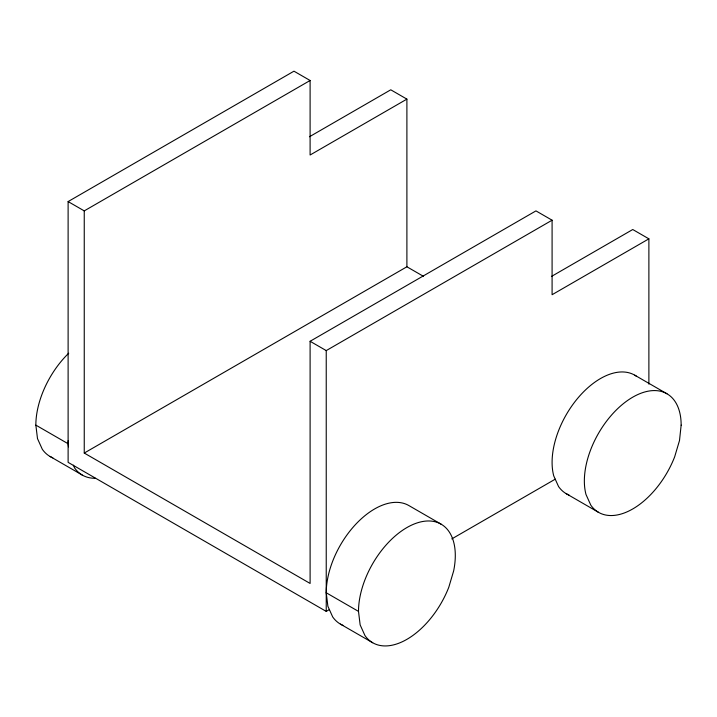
<?xml version="1.0" encoding="UTF-8"?>
<svg xmlns="http://www.w3.org/2000/svg" width="717" height="717" viewBox="0 0 717 717"><rect width="100%" height="100%" fill="white"/><g stroke="black" fill="none" stroke-linecap="round" stroke-linejoin="round"><path stroke-width="1.08" d="M329.381 609.584L326.235 611.395L68.115 462.366L68.115 201.576L293.97 71.18L310.103 80.492L310.103 155.006L406.897 99.125L406.897 266.778L84.248 453.054L84.248 210.888L310.103 80.492M309.457 136.75L390.765 89.804L406.897 99.125M84.248 453.054L310.103 583.45L310.103 341.283L535.957 210.888L552.09 220.2L552.09 294.714L648.885 238.833L648.885 384.133M310.103 341.283L326.235 350.595L552.09 220.2M551.445 276.457L632.752 229.521L648.885 238.833M451.791 538.906L555.236 479.18M634.706 375.152L666.971 393.785M406.897 266.778L423.38 276.287M68.115 201.576L84.248 210.888M566.269 493.699L598.534 512.332M441.116 524.181L408.851 505.548A68.447 39.516 -60 0 0 356.116 523.885A68.447 39.516 -60 0 0 326.235 592.771L327.884 606.277L332.715 616.97A68.447 39.516 -60 0 0 343.192 625.466M68.707 353.221A68.447 39.516 -60 0 0 35.85 425.118L68.115 443.742L68.491 446.861M326.235 592.771L358.5 611.395L360.149 624.91L364.98 635.594A68.447 39.516 -60 0 0 448.815 587.196L453.646 570.929A68.447 39.516 -60 0 0 413.216 524.396A68.447 39.516 -60 0 0 358.5 611.395M50.029 456.451L82.294 475.075M340.414 624.104L372.679 642.728M73.349 465.172L74.595 467.941A68.447 39.516 -60 0 0 95.352 478.275M35.85 425.118L37.499 438.625L42.33 449.317A68.447 39.516 -60 0 0 52.807 457.813M326.235 350.595L326.235 611.395M68.115 443.742A68.447 39.516 -60 0 1 68.187 440.579M636.445 376.264A68.447 39.516 -60 0 0 577.391 398.652A68.447 39.516 -60 0 0 553.739 475.882L558.57 486.565A68.447 39.516 -60 0 0 569.047 495.071M681.15 425.118L679.501 440.534L674.67 456.801A68.447 39.516 -60 0 1 590.835 505.198L586.004 494.515A68.447 39.516 -60 0 1 626.434 401.296A68.447 39.516 -60 0 1 681.15 425.118"/></g></svg>
